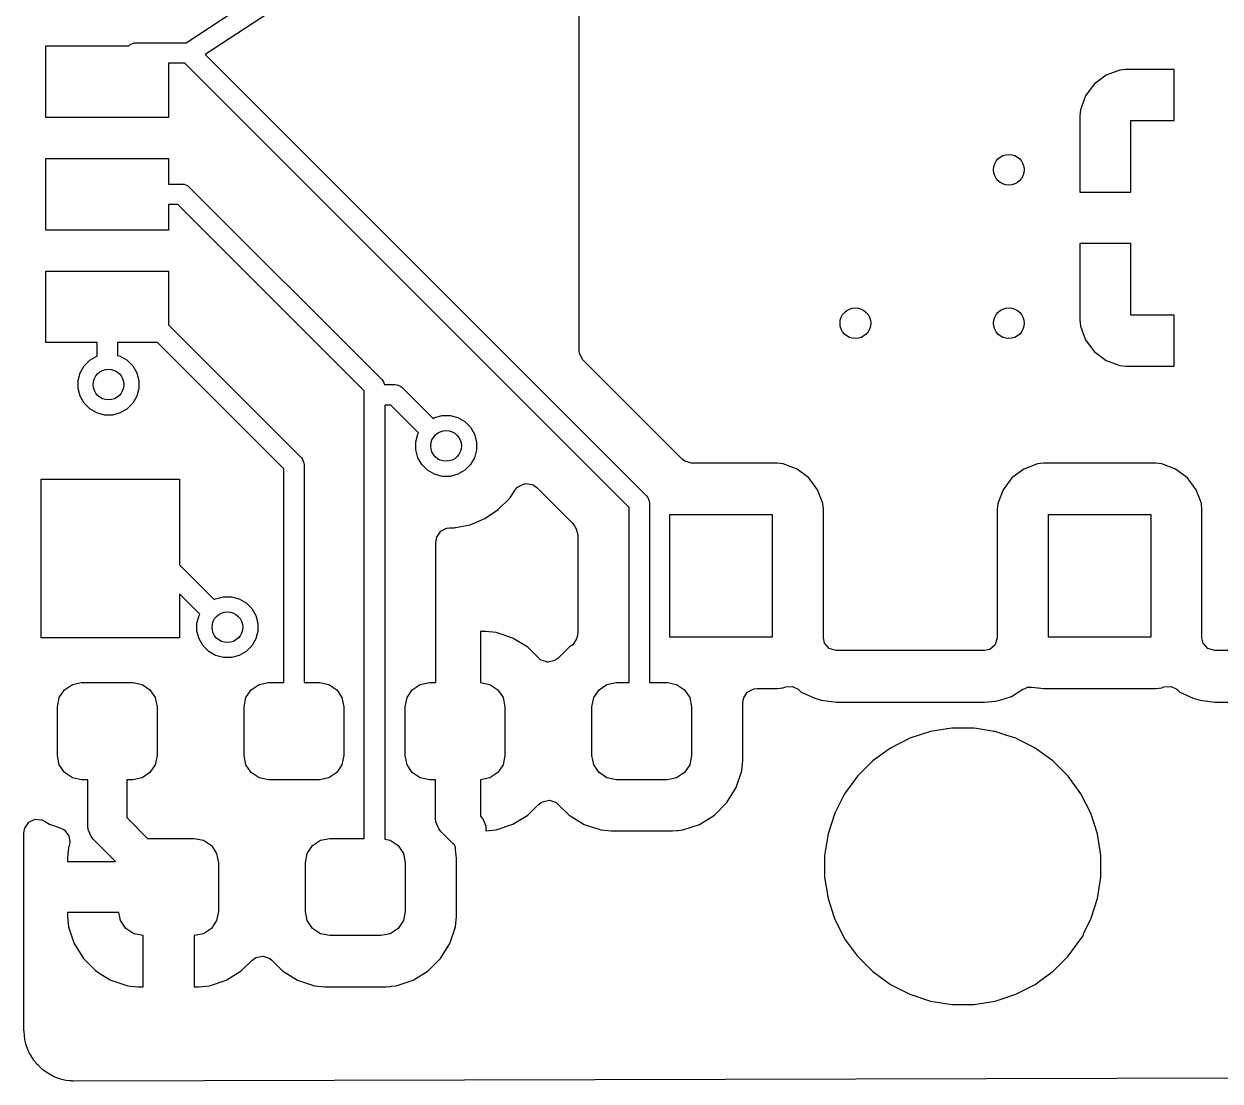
# Model space of a CAD drawing. Header units: millimetres. Extents: x 87.7 to 142.1, y -85.2 to -61.4.
# Drawn here: x 87.67 to 99.36, y -85.21 to -74.87 of the extents above; entities that cross this region are included whole.
import ezdxf

# ---------------------------------------------------------------- set-up
doc = ezdxf.new("R2010")
doc.units = ezdxf.units.MM
doc.layers.add('F.Cu', color=13, linetype='CONTINUOUS', true_color=0xc83434)

msp = doc.modelspace()

# ---------------------------------------------------------------- linework, layer by layer
at = {"layer": 'F.Cu', "linetype": 'CONTINUOUS'}
for p, q in [((93.1, -75.772155), (93.1, -71.797844)), ((89.257702, -75.0588), (90.80141, -74.045106)), ((90.95489, -74.183589), (89.445179, -75.174957)), ((88.749291, -75.060721), (88.7688, -75.0588)), ((88.7688, -75.0588), (89.257702, -75.0588)), ((87.8876, -75.79), (87.8876, -75.09)), ((87.8876, -75.09), (88.696178, -75.09)), ((88.696178, -75.09), (88.698089, -75.088089)), ((88.698089, -75.088089), (88.713243, -75.075653)), ((88.713243, -75.075653), (88.749291, -75.060721)), ((89.445179, -75.174957), (93.758311, -79.48809)), ((89.246178, -75.2588), (89.0876, -75.2588)), ((89.0876, -75.2588), (89.0876, -75.79)), ((93.5876, -79.600221), (89.246178, -75.2588)), ((98.250506, -75.376649), (98.135412, -75.462809)), ((98.250513, -75.376645), (98.250506, -75.376649)), ((98.38522, -75.326403), (98.250513, -75.376645)), ((98.385227, -75.326401), (98.38522, -75.326403)), ((98.444755, -75.32), (98.385227, -75.326401)), ((98.9176, -75.32), (98.444755, -75.32)), ((98.9176, -75.82), (98.9176, -75.32)), ((98.135409, -75.462812), (98.049249, -75.577906)), ((98.135412, -75.462809), (98.135409, -75.462812)), ((98.049245, -75.577913), (97.999003, -75.71262)), ((98.049249, -75.577906), (98.049245, -75.577913)), ((97.999001, -75.712627), (97.9926, -75.772155)), ((97.999003, -75.71262), (97.999001, -75.712627)), ((89.0876, -75.79), (87.8876, -75.79)), ((93.1, -77.767844), (93.1, -75.772155)), ((97.9926, -75.772155), (97.9926, -76.52)), ((98.4926, -76.52), (98.4926, -75.82)), ((98.4926, -75.82), (98.9176, -75.82)), ((87.8876, -76.89), (87.8876, -76.19)), ((87.8876, -76.19), (89.0876, -76.19)), ((89.0876, -76.19), (89.0876, -76.44)), ((89.0876, -76.44), (89.2188, -76.44)), ((89.2188, -76.44), (89.238309, -76.441921)), ((89.238309, -76.441921), (89.274357, -76.456853)), ((89.274357, -76.456853), (89.289511, -76.469289)), ((89.289511, -76.469289), (91.170711, -78.35049)), ((97.9926, -76.52), (98.4926, -76.52)), ((89.177378, -76.64), (89.0876, -76.64)), ((89.0876, -76.64), (89.0876, -76.89)), ((91, -78.462621), (89.177378, -76.64)), ((89.0876, -76.89), (87.8876, -76.89)), ((98.4926, -77.02), (97.9926, -77.02)), ((97.9926, -77.02), (97.9926, -77.767844)), ((98.4926, -77.72), (98.4926, -77.02)), ((87.8876, -77.99), (87.8876, -77.29)), ((87.8876, -77.29), (89.0876, -77.29)), ((89.0876, -77.29), (89.0876, -77.817378)), ((98.9176, -77.72), (98.4926, -77.72)), ((98.9176, -78.22), (98.9176, -77.72)), ((89.0876, -77.817378), (90.38321, -79.112989)), ((93.1, -78.070602), (93.1, -77.767844)), ((97.9926, -77.767844), (97.999001, -77.827372)), ((97.999001, -77.827372), (97.999003, -77.827379)), ((97.999003, -77.827379), (98.049245, -77.962086)), ((98.049245, -77.962086), (98.049249, -77.962093)), ((98.049249, -77.962093), (98.135409, -78.077187)), ((88.3876, -77.99), (87.8876, -77.99)), ((88.3876, -78.122191), (88.3876, -77.99)), ((88.977378, -77.99), (88.5876, -77.99)), ((88.5876, -77.99), (88.5876, -78.115546)), ((90.2125, -79.225121), (88.977378, -77.99)), ((93.102834, -78.09696), (93.1, -78.070602)), ((93.136319, -78.158283), (93.102834, -78.09696)), ((98.135409, -78.077187), (98.135412, -78.07719)), ((98.135412, -78.07719), (98.250506, -78.16335)), ((88.261994, -78.217372), (88.317372, -78.161994)), ((88.317372, -78.161994), (88.385195, -78.122836)), ((88.385195, -78.122836), (88.3876, -78.122191)), ((88.5876, -78.115546), (88.614805, -78.122836)), ((88.614805, -78.122836), (88.682628, -78.161994)), ((88.682628, -78.161994), (88.738006, -78.217372)), ((94.111217, -79.133181), (93.136319, -78.158283)), ((98.250506, -78.16335), (98.250513, -78.163354)), ((98.250513, -78.163354), (98.38522, -78.213596)), ((98.38522, -78.213596), (98.385227, -78.213598)), ((98.385227, -78.213598), (98.444755, -78.219999)), ((88.202567, -78.360842), (88.222836, -78.285195)), ((88.222836, -78.285195), (88.261994, -78.217372)), ((88.738006, -78.217372), (88.777164, -78.285195)), ((88.777164, -78.285195), (88.797433, -78.360842)), ((98.444755, -78.219999), (98.444772, -78.22)), ((98.444772, -78.22), (98.9176, -78.22)), ((88.202567, -78.439158), (88.202567, -78.360842)), ((88.222836, -78.514805), (88.202567, -78.439158)), ((88.797433, -78.439158), (88.777164, -78.514805)), ((88.797433, -78.360842), (88.797433, -78.439158)), ((91.170711, -78.35049), (91.183148, -78.365643)), ((91.183148, -78.365643), (91.197379, -78.4)), ((91.197379, -78.4), (91.3, -78.4)), ((91.3, -78.4), (91.319509, -78.401921)), ((91.319509, -78.401921), (91.355557, -78.416853)), ((91.355557, -78.416853), (91.370711, -78.429289)), ((91.370711, -78.429289), (91.671921, -78.730499)), ((88.261994, -78.582628), (88.222836, -78.514805)), ((88.777164, -78.514805), (88.738006, -78.582628)), ((91, -78.5), (91, -78.462621)), ((91, -82.837), (91, -78.5)), ((88.317372, -78.638006), (88.261994, -78.582628)), ((88.385195, -78.677164), (88.317372, -78.638006)), ((88.460842, -78.697433), (88.385195, -78.677164)), ((88.614805, -78.677164), (88.539158, -78.697433)), ((88.682628, -78.638006), (88.614805, -78.677164)), ((88.738006, -78.582628), (88.682628, -78.638006)), ((91.258578, -78.6), (91.2, -78.6)), ((91.2, -78.6), (91.2, -82.844459)), ((91.530499, -78.871921), (91.258578, -78.6)), ((88.539158, -78.697433), (88.460842, -78.697433)), ((91.671921, -78.730499), (91.685195, -78.722836)), ((91.685195, -78.722836), (91.760842, -78.702567)), ((91.760842, -78.702567), (91.839158, -78.702567)), ((91.839158, -78.702567), (91.914805, -78.722836)), ((91.914805, -78.722836), (91.982628, -78.761994)), ((91.982628, -78.761994), (92.038006, -78.817372)), ((91.502567, -78.960842), (91.522836, -78.885195)), ((91.522836, -78.885195), (91.530499, -78.871921)), ((92.038006, -78.817372), (92.077164, -78.885195)), ((92.077164, -78.885195), (92.097433, -78.960842)), ((91.502567, -79.039158), (91.502567, -78.960842)), ((92.097433, -78.960842), (92.097433, -79.039158)), ((90.38321, -79.112989), (90.395647, -79.128142)), ((90.395647, -79.128142), (90.397734, -79.133181)), ((90.397734, -79.133181), (90.410579, -79.164191)), ((91.522836, -79.114805), (91.502567, -79.039158)), ((91.561994, -79.182628), (91.522836, -79.114805)), ((92.077164, -79.114805), (92.038006, -79.182628)), ((92.097433, -79.039158), (92.077164, -79.114805)), ((94.131859, -79.149815), (94.111217, -79.133181)), ((94.198898, -79.1695), (94.131859, -79.149815)), ((90.2125, -81.313), (90.2125, -79.225121)), ((90.410579, -79.164191), (90.4125, -79.1837)), ((90.4125, -79.1837), (90.4125, -81.313)), ((91.617372, -79.238006), (91.561994, -79.182628)), ((91.685195, -79.277164), (91.617372, -79.238006)), ((91.982628, -79.238006), (91.914805, -79.277164)), ((92.038006, -79.182628), (91.982628, -79.238006)), ((95.035465, -79.1695), (94.198898, -79.1695)), ((95.035473, -79.1695), (95.035465, -79.1695)), ((95.035481, -79.1695), (95.035473, -79.1695)), ((95.035483, -79.169501), (95.035481, -79.1695)), ((95.095083, -79.175908), (95.035483, -79.169501)), ((95.229928, -79.226202), (95.095082, -79.175908)), ((95.095082, -79.175908), (95.095083, -79.175908)), ((95.229935, -79.226206), (95.229928, -79.226202)), ((95.345144, -79.312452), (95.229935, -79.226206)), ((97.445264, -79.226206), (97.330055, -79.312452)), ((97.445271, -79.226202), (97.445264, -79.226206)), ((97.580116, -79.175908), (97.445271, -79.226202)), ((97.639723, -79.169501), (97.580116, -79.175908)), ((97.639729, -79.1695), (97.639723, -79.169501)), ((98.735464, -79.1695), (97.639729, -79.1695)), ((98.735473, -79.1695), (98.735464, -79.1695)), ((98.735481, -79.1695), (98.735473, -79.1695)), ((98.735483, -79.169501), (98.735481, -79.1695)), ((98.795083, -79.175908), (98.735483, -79.169501)), ((98.929928, -79.226202), (98.795082, -79.175908)), ((98.795082, -79.175908), (98.795083, -79.175908)), ((98.929935, -79.226206), (98.929928, -79.226202)), ((99.045144, -79.312452), (98.929935, -79.226206)), ((87.8426, -80.875), (87.8426, -79.325)), ((87.8426, -79.325), (89.1926, -79.325)), ((89.1926, -79.325), (89.1926, -80.161178)), ((91.760842, -79.297433), (91.685195, -79.277164)), ((91.839158, -79.297433), (91.760842, -79.297433)), ((91.914805, -79.277164), (91.839158, -79.297433)), ((92.525957, -79.387827), (92.528989, -79.385294)), ((92.528989, -79.385294), (92.532905, -79.384802)), ((92.532905, -79.384802), (92.573662, -79.367061)), ((92.573662, -79.367061), (92.642628, -79.378235)), ((92.642628, -79.378235), (92.652571, -79.382992)), ((92.652571, -79.382992), (92.68673, -79.407165)), ((95.345147, -79.312455), (95.345144, -79.312452)), ((95.431393, -79.427664), (95.345147, -79.312455)), ((97.330052, -79.312455), (97.243806, -79.427664)), ((97.330055, -79.312452), (97.330052, -79.312455)), ((99.045147, -79.312455), (99.045144, -79.312452)), ((99.131393, -79.427664), (99.045147, -79.312455)), ((92.421789, -79.510289), (92.471425, -79.436004)), ((92.471425, -79.436004), (92.475377, -79.430089)), ((92.475377, -79.430089), (92.498943, -79.403854)), ((92.498943, -79.403854), (92.509603, -79.394946)), ((92.509603, -79.394946), (92.525957, -79.387827)), ((92.68673, -79.407165), (93.038174, -79.758609)), ((93.758311, -79.48809), (93.770748, -79.503243)), ((95.431397, -79.427671), (95.431393, -79.427664)), ((95.462211, -79.510289), (95.431397, -79.427671)), ((97.243802, -79.427671), (97.193508, -79.562517)), ((97.243806, -79.427664), (97.243802, -79.427671)), ((99.131397, -79.427671), (99.131393, -79.427664)), ((99.162211, -79.510289), (99.131397, -79.427671)), ((92.310289, -79.621789), (92.421789, -79.510289)), ((93.5876, -81.313), (93.5876, -79.600221)), ((93.770748, -79.503243), (93.782373, -79.531309)), ((93.782373, -79.531309), (93.785679, -79.539291)), ((93.785679, -79.539291), (93.7876, -79.5588)), ((93.7876, -79.5588), (93.7876, -81.313)), ((95.481691, -79.562517), (95.462211, -79.510289)), ((95.488097, -79.622116), (95.481691, -79.562517)), ((97.193508, -79.562517), (97.187136, -79.621789)), ((99.181691, -79.562517), (99.162211, -79.510289)), ((99.188097, -79.622116), (99.181691, -79.562517)), ((92.033497, -79.769737), (92.179179, -79.709394)), ((92.179179, -79.709394), (92.310289, -79.621789)), ((93.9876, -80.87), (93.9876, -79.67)), ((93.9876, -79.67), (94.9876, -79.67)), ((94.9876, -79.67), (94.9876, -80.87)), ((95.488098, -79.622123), (95.488097, -79.622116)), ((95.488099, -79.622129), (95.488098, -79.622123)), ((95.4881, -80.876), (95.488099, -79.622129)), ((97.187101, -79.622123), (97.1871, -79.622135)), ((97.1871, -79.622135), (97.187101, -80.876)), ((97.187136, -79.621789), (97.187101, -79.622123)), ((97.6876, -80.87), (97.6876, -79.67)), ((97.6876, -79.67), (98.6876, -79.67)), ((98.6876, -79.67), (98.6876, -80.87)), ((99.188098, -79.622123), (99.188097, -79.622116)), ((99.188099, -79.622129), (99.188098, -79.622123)), ((99.1881, -80.876), (99.188099, -79.622129)), ((91.709927, -79.892395), (91.747672, -79.833644)), ((91.747672, -79.833644), (91.749041, -79.832457)), ((91.749041, -79.832457), (91.80392, -79.804977)), ((91.80392, -79.804977), (91.811479, -79.803333)), ((91.811479, -79.803333), (91.837832, -79.8005)), ((91.837832, -79.8005), (91.882964, -79.8005)), ((91.882964, -79.8005), (91.890814, -79.798118)), ((91.890814, -79.798118), (92.033497, -79.769737)), ((93.038174, -79.758609), (93.059323, -79.78686)), ((93.059323, -79.78686), (93.071931, -79.809949)), ((93.071931, -79.809949), (93.0871, -79.869378)), ((91.7005, -79.942329), (91.705523, -79.907393)), ((91.7005, -81.313), (91.7005, -79.942329)), ((91.705523, -79.907393), (91.709927, -79.892395)), ((93.0871, -79.869378), (93.0871, -80.827916)), ((89.1926, -80.161178), (89.533921, -80.502499)), ((89.392499, -80.643921), (89.1926, -80.444021)), ((89.1926, -80.444021), (89.1926, -80.875)), ((89.533921, -80.502499), (89.547195, -80.494836)), ((89.547195, -80.494836), (89.622842, -80.474567)), ((89.622842, -80.474567), (89.701158, -80.474567)), ((89.701158, -80.474567), (89.776805, -80.494836)), ((89.776805, -80.494836), (89.844628, -80.533994)), ((89.844628, -80.533994), (89.900006, -80.589372)), ((89.364567, -80.732842), (89.384836, -80.657195)), ((89.384836, -80.657195), (89.392499, -80.643921)), ((89.900006, -80.589372), (89.939164, -80.657195)), ((89.939164, -80.657195), (89.959433, -80.732842)), ((89.364567, -80.811158), (89.364567, -80.732842)), ((89.959433, -80.732842), (89.959433, -80.811158)), ((89.1926, -80.875), (87.8426, -80.875)), ((89.384836, -80.886805), (89.364567, -80.811158)), ((89.423994, -80.954628), (89.384836, -80.886805)), ((89.939164, -80.886805), (89.900006, -80.954628)), ((89.959433, -80.811158), (89.939164, -80.886805)), ((92.186654, -80.813), (92.1375, -80.813)), ((92.1375, -80.813), (92.1375, -81.313)), ((92.186659, -80.813), (92.186654, -80.813)), ((92.28765, -80.823318), (92.186659, -80.813)), ((92.451295, -80.877543), (92.28765, -80.823318)), ((92.451309, -80.87755), (92.451295, -80.877543)), ((92.451311, -80.877551), (92.451309, -80.87755)), ((92.472084, -80.890364), (92.451311, -80.877551)), ((92.598018, -80.968041), (92.472084, -80.890364)), ((93.075682, -80.884628), (93.037906, -80.943405)), ((93.082076, -80.862854), (93.075682, -80.884628)), ((93.0871, -80.827916), (93.082076, -80.862854)), ((94.9876, -80.87), (93.9876, -80.87)), ((95.499306, -80.927511), (95.4881, -80.876)), ((97.187101, -80.876), (97.167416, -80.943039)), ((98.6876, -80.87), (97.6876, -80.87)), ((99.199306, -80.927511), (99.1881, -80.876)), ((89.479372, -81.010006), (89.423994, -80.954628)), ((89.547195, -81.049164), (89.479372, -81.010006)), ((89.844628, -81.010006), (89.776805, -81.049164)), ((89.900006, -80.954628), (89.844628, -81.010006)), ((92.598031, -80.96805), (92.598018, -80.968041)), ((92.598034, -80.968052), (92.598031, -80.96805)), ((92.598038, -80.968055), (92.598034, -80.968052)), ((92.702542, -81.072559), (92.598038, -80.968055)), ((93.001647, -80.967662), (92.89818, -81.071127)), ((93.001652, -80.967658), (93.001647, -80.967662)), ((93.021807, -80.955226), (93.001652, -80.967658)), ((93.037906, -80.943405), (93.021807, -80.955226)), ((95.545061, -80.980315), (95.499306, -80.927511)), ((95.6121, -81), (95.545061, -80.980315)), ((97.063101, -81), (95.6121, -81)), ((97.114613, -80.988794), (97.063101, -81)), ((97.167416, -80.943039), (97.114613, -80.988794)), ((99.245061, -80.980315), (99.199306, -80.927511)), ((99.3121, -81), (99.245061, -80.980315)), ((99.817712, -81), (99.3121, -81)), ((89.622842, -81.069433), (89.547195, -81.049164)), ((89.701158, -81.069433), (89.622842, -81.069433)), ((89.776805, -81.049164), (89.701158, -81.069433)), ((92.723176, -81.089187), (92.702542, -81.072559)), ((92.729688, -81.093372), (92.723176, -81.089187)), ((92.774645, -81.108338), (92.729688, -81.093372)), ((92.783933, -81.112316), (92.774645, -81.108338)), ((92.785702, -81.112018), (92.783933, -81.112316)), ((92.787863, -81.112738), (92.785702, -81.112018)), ((92.789775, -81.112875), (92.787863, -81.112738)), ((92.789777, -81.112839), (92.789775, -81.112875)), ((92.798662, -81.113194), (92.789777, -81.112839)), ((92.798663, -81.113194), (92.798662, -81.113194)), ((92.852836, -81.100734), (92.798663, -81.113194)), ((92.864673, -81.094985), (92.852836, -81.100734)), ((92.893903, -81.075205), (92.864673, -81.094985)), ((92.895015, -81.07338), (92.893903, -81.075205)), ((92.89818, -81.071127), (92.895015, -81.07338)), ((88.069562, -81.382562), (88.146613, -81.331079)), ((88.146613, -81.331079), (88.2375, -81.313)), ((88.2375, -81.313), (88.7375, -81.313)), ((88.7375, -81.313), (88.828387, -81.331079)), ((88.828387, -81.331079), (88.905438, -81.382562)), ((89.894562, -81.382562), (89.971613, -81.331079)), ((89.971613, -81.331079), (90.0625, -81.313)), ((90.0625, -81.313), (90.2125, -81.313)), ((90.4125, -81.313), (90.5625, -81.313)), ((90.5625, -81.313), (90.653387, -81.331079)), ((90.653387, -81.331079), (90.730438, -81.382562)), ((91.469562, -81.382562), (91.546613, -81.331079)), ((91.546613, -81.331079), (91.6375, -81.313)), ((91.6375, -81.313), (91.7005, -81.313)), ((92.1375, -81.313), (92.228387, -81.331079)), ((92.228387, -81.331079), (92.305438, -81.382562)), ((93.294562, -81.382562), (93.371613, -81.331079)), ((93.371613, -81.331079), (93.4625, -81.313)), ((93.4625, -81.313), (93.5876, -81.313)), ((93.7876, -81.313), (93.9625, -81.313)), ((93.9625, -81.313), (94.053387, -81.331079)), ((94.053387, -81.331079), (94.130438, -81.382562)), ((94.809815, -81.374042), (94.839245, -81.370499)), ((94.839245, -81.370499), (95.035471, -81.370499)), ((95.035471, -81.370499), (95.035472, -81.370499)), ((95.035472, -81.370499), (95.095083, -81.364091)), ((95.095083, -81.364091), (95.116202, -81.356213)), ((95.116202, -81.356213), (95.185892, -81.35123)), ((95.185892, -81.35123), (95.240737, -81.378682)), ((97.437082, -81.376327), (97.46038, -81.369486)), ((97.46038, -81.369486), (97.482089, -81.358616)), ((97.482089, -81.358616), (97.499529, -81.357991)), ((97.499529, -81.357991), (97.50412, -81.356643)), ((97.50412, -81.356643), (97.51736, -81.357352)), ((97.51736, -81.357352), (97.517362, -81.357352)), ((97.517362, -81.357352), (97.529132, -81.358616)), ((97.529132, -81.358616), (97.580114, -81.36409)), ((97.580114, -81.36409), (97.580117, -81.364091)), ((97.580117, -81.364091), (97.580116, -81.364091)), ((97.580116, -81.364091), (97.587044, -81.364835)), ((97.587044, -81.364835), (97.587045, -81.364835)), ((97.587045, -81.364835), (97.587051, -81.364837)), ((97.587051, -81.364837), (97.587057, -81.364836)), ((97.587057, -81.364836), (97.639727, -81.3705)), ((97.639727, -81.3705), (98.735472, -81.370499)), ((98.735472, -81.370499), (98.795083, -81.364091)), ((98.795083, -81.364091), (98.816202, -81.356213)), ((98.816202, -81.356213), (98.885892, -81.35123)), ((98.885892, -81.35123), (98.940737, -81.378682)), ((88, -81.5505), (88.018079, -81.459613)), ((88.018079, -81.459613), (88.069562, -81.382562)), ((88.905438, -81.382562), (88.956921, -81.459613)), ((88.956921, -81.459613), (88.975, -81.5505)), ((89.825, -81.5505), (89.843079, -81.459613)), ((89.843079, -81.459613), (89.894562, -81.382562)), ((90.730438, -81.382562), (90.781921, -81.459613)), ((90.781921, -81.459613), (90.8, -81.5505)), ((91.4, -81.5505), (91.418079, -81.459613)), ((91.418079, -81.459613), (91.469562, -81.382562)), ((92.305438, -81.382562), (92.356921, -81.459613)), ((92.356921, -81.459613), (92.375, -81.5505)), ((93.225, -81.5505), (93.243079, -81.459613)), ((93.243079, -81.459613), (93.294562, -81.382562)), ((94.130438, -81.382562), (94.181921, -81.459613)), ((94.181921, -81.459613), (94.2, -81.5505)), ((94.700499, -81.515321), (94.703897, -81.486492)), ((94.703897, -81.486492), (94.706032, -81.477562)), ((94.706032, -81.477562), (94.708253, -81.468269)), ((94.708253, -81.468269), (94.742983, -81.407646)), ((94.742983, -81.407646), (94.743324, -81.40732)), ((94.743324, -81.40732), (94.799513, -81.376559)), ((94.799513, -81.376559), (94.800459, -81.376328)), ((94.800459, -81.376328), (94.801972, -81.375958)), ((94.801972, -81.375958), (94.809815, -81.374042)), ((95.240737, -81.378682), (95.271764, -81.405567)), ((95.271764, -81.405567), (95.271768, -81.405569)), ((95.271768, -81.405569), (95.366636, -81.448895)), ((95.366636, -81.448895), (95.402641, -81.465338)), ((95.402641, -81.465338), (95.46968, -81.485023)), ((95.46968, -81.485023), (95.469684, -81.485024)), ((95.469684, -81.485024), (95.6121, -81.5055)), ((97.170555, -81.493947), (97.222067, -81.482741)), ((97.222067, -81.482741), (97.265545, -81.46827)), ((97.265545, -81.46827), (97.324606, -81.448613)), ((97.324606, -81.448613), (97.324608, -81.448611)), ((97.324608, -81.448611), (97.32461, -81.448611)), ((97.32461, -81.448611), (97.437082, -81.376327)), ((98.940737, -81.378682), (98.971764, -81.405567)), ((98.971764, -81.405567), (98.971768, -81.405569)), ((98.971768, -81.405569), (99.066636, -81.448895)), ((99.066636, -81.448895), (99.102641, -81.465338)), ((99.102641, -81.465338), (99.16968, -81.485023)), ((99.16968, -81.485023), (99.169684, -81.485024)), ((99.169684, -81.485024), (99.3121, -81.5055)), ((88, -82.0255), (88, -81.5505)), ((88.975, -81.5505), (88.975, -82.0255)), ((89.825, -82.0255), (89.825, -81.5505)), ((90.8, -81.5505), (90.8, -82.0255)), ((91.4, -82.0255), (91.4, -81.5505)), ((92.375, -81.5505), (92.375, -82.0255)), ((93.225, -82.0255), (93.225, -81.5505)), ((94.2, -81.5505), (94.2, -82.0255)), ((94.7005, -82.074677), (94.700499, -81.515321)), ((95.6121, -81.5055), (97.063092, -81.5055)), ((97.063092, -81.5055), (97.063101, -81.5055)), ((97.063101, -81.5055), (97.170555, -81.493947)), ((99.3121, -81.5055), (99.312103, -81.5055)), ((99.312103, -81.5055), (99.817712, -81.5055)), ((96.533963, -81.791552), (96.331782, -81.857245)), ((96.657854, -81.771929), (96.533963, -81.791552)), ((96.695242, -81.766008), (96.657854, -81.771929)), ((96.704976, -81.764466), (96.695242, -81.766008)), ((96.743909, -81.7583), (96.704976, -81.764466)), ((96.743913, -81.7583), (96.743909, -81.7583)), ((96.956487, -81.7583), (96.743913, -81.7583)), ((96.95649, -81.7583), (96.956487, -81.7583)), ((96.985689, -81.762924), (96.95649, -81.7583)), ((97.005157, -81.766008), (96.985689, -81.762924)), ((97.156799, -81.790026), (97.005157, -81.766008)), ((97.161562, -81.7904), (97.156799, -81.790026)), ((97.170752, -81.79257), (97.161562, -81.7904)), ((97.175274, -81.794423), (97.170752, -81.79257)), ((97.27175, -81.82577), (97.175274, -81.794423)), ((97.368612, -81.857243), (97.27175, -81.82577)), ((96.142382, -81.953749), (95.97041, -82.078692)), ((96.331782, -81.857245), (96.142382, -81.953749)), ((97.368613, -81.857243), (97.368612, -81.857243)), ((97.368614, -81.857244), (97.368613, -81.857243)), ((97.39044, -81.868365), (97.368614, -81.857244)), ((97.390445, -81.868367), (97.39044, -81.868365)), ((97.515918, -81.932299), (97.390445, -81.868367)), ((97.55802, -81.953751), (97.515918, -81.932299)), ((97.729986, -82.07869), (97.55802, -81.953751)), ((88.018079, -82.116387), (88, -82.0255)), ((88.975, -82.0255), (88.956921, -82.116387)), ((89.843079, -82.116387), (89.825, -82.0255)), ((90.8, -82.0255), (90.781921, -82.116387)), ((91.418079, -82.116387), (91.4, -82.0255)), ((92.375, -82.0255), (92.356921, -82.116387)), ((93.243079, -82.116387), (93.225, -82.0255)), ((94.2, -82.0255), (94.181921, -82.116387)), ((94.690174, -82.175753), (94.7005, -82.074677)), ((88.069562, -82.193438), (88.018079, -82.116387)), ((88.956921, -82.116387), (88.905438, -82.193438)), ((89.894562, -82.193438), (89.843079, -82.116387)), ((90.781921, -82.116387), (90.730438, -82.193438)), ((91.469562, -82.193438), (91.418079, -82.116387)), ((92.356921, -82.116387), (92.305438, -82.193438)), ((93.294562, -82.193438), (93.243079, -82.116387)), ((94.181921, -82.116387), (94.130438, -82.193438)), ((94.635908, -82.339516), (94.690174, -82.175753)), ((95.97041, -82.078692), (95.820092, -82.22901)), ((97.729988, -82.078692), (97.729986, -82.07869)), ((97.880312, -82.229016), (97.729988, -82.078692)), ((88.146613, -82.244921), (88.069562, -82.193438)), ((88.2375, -82.263), (88.146613, -82.244921)), ((88.297, -82.263), (88.2375, -82.263)), ((88.297, -82.712), (88.297, -82.263)), ((88.7375, -82.263), (88.678, -82.263)), ((88.678, -82.263), (88.678, -82.633092)), ((88.828387, -82.244921), (88.7375, -82.263)), ((88.905438, -82.193438), (88.828387, -82.244921)), ((89.971613, -82.244921), (89.894562, -82.193438)), ((90.0625, -82.263), (89.971613, -82.244921)), ((90.5625, -82.263), (90.0625, -82.263)), ((90.653387, -82.244921), (90.5625, -82.263)), ((90.730438, -82.193438), (90.653387, -82.244921)), ((91.546613, -82.244921), (91.469562, -82.193438)), ((91.6375, -82.263), (91.546613, -82.244921)), ((91.697, -82.263), (91.6375, -82.263)), ((91.697, -82.6375), (91.697, -82.263)), ((92.228387, -82.244921), (92.1375, -82.263)), ((92.1375, -82.263), (92.1375, -82.618702)), ((92.305438, -82.193438), (92.228387, -82.244921)), ((93.371613, -82.244921), (93.294562, -82.193438)), ((93.4625, -82.263), (93.371613, -82.244921)), ((93.9625, -82.263), (93.4625, -82.263)), ((94.053387, -82.244921), (93.9625, -82.263)), ((94.130438, -82.193438), (94.053387, -82.244921)), ((95.82009, -82.229013), (95.739805, -82.339518)), ((95.820092, -82.22901), (95.82009, -82.229013)), ((98.0049, -82.400499), (97.880312, -82.229016)), ((94.54534, -82.48635), (94.635908, -82.339516)), ((95.695149, -82.400982), (95.598645, -82.590382)), ((95.739805, -82.339518), (95.695149, -82.400982)), ((98.004902, -82.400503), (98.0049, -82.400499)), ((98.005248, -82.400979), (98.004902, -82.400503)), ((98.005249, -82.400981), (98.005248, -82.400979)), ((98.005251, -82.400984), (98.005249, -82.400981)), ((98.101757, -82.590388), (98.005251, -82.400984)), ((92.598033, -82.607948), (92.699362, -82.506618)), ((92.699362, -82.506618), (92.727609, -82.485473)), ((92.727609, -82.485473), (92.741333, -82.477979)), ((92.741333, -82.477979), (92.809591, -82.463128)), ((92.809591, -82.463128), (92.811401, -82.463257)), ((92.811401, -82.463257), (92.869601, -82.482625)), ((92.869601, -82.482625), (92.876114, -82.486811)), ((92.876114, -82.486811), (92.896754, -82.503444)), ((92.896754, -82.503444), (93.00165, -82.60834)), ((94.42335, -82.60834), (94.54534, -82.48635)), ((87.720006, -82.67698), (87.783558, -82.647955)), ((87.783558, -82.647955), (87.784233, -82.647858)), ((87.784233, -82.647858), (87.844137, -82.654023)), ((87.844137, -82.654023), (87.85042, -82.656301)), ((87.85042, -82.656301), (87.873251, -82.667337)), ((88.678, -82.633092), (88.881908, -82.837)), ((91.70066, -82.674665), (91.697, -82.6375)), ((92.1375, -82.618702), (92.158395, -82.644164)), ((92.158395, -82.644164), (92.18684, -82.712835)), ((92.451311, -82.698448), (92.598033, -82.607948)), ((93.00165, -82.60834), (93.148484, -82.698908)), ((94.276516, -82.698908), (94.42335, -82.60834)), ((95.598645, -82.590382), (95.532952, -82.792563)), ((98.167446, -82.792557), (98.101757, -82.590388)), ((87.6733, -82.784009), (87.678322, -82.749076)), ((87.678322, -82.749076), (87.682233, -82.735757)), ((87.682233, -82.735757), (87.720006, -82.67698)), ((87.873251, -82.667337), (87.923678, -82.698441)), ((87.923678, -82.698441), (87.923693, -82.69845)), ((87.923693, -82.69845), (87.923699, -82.698453)), ((87.923699, -82.698453), (87.971091, -82.714157)), ((87.971091, -82.714157), (88.024671, -82.731912)), ((88.024671, -82.731912), (88.056253, -82.747668)), ((88.056253, -82.747668), (88.069105, -82.756566)), ((88.069105, -82.756566), (88.113018, -82.810911)), ((88.30066, -82.749165), (88.297, -82.712)), ((88.329105, -82.817836), (88.30066, -82.749165)), ((91.729105, -82.743336), (91.70066, -82.674665)), ((91.752796, -82.772204), (91.729105, -82.743336)), ((91.865296, -82.884704), (91.752796, -82.772204)), ((92.18684, -82.712835), (92.18684, -82.762978)), ((92.18684, -82.762978), (92.287652, -82.75268)), ((92.287652, -82.75268), (92.4513, -82.698453)), ((92.4513, -82.698453), (92.451311, -82.698448)), ((93.148484, -82.698908), (93.312247, -82.753174)), ((93.312247, -82.753174), (93.413323, -82.7635)), ((93.413323, -82.7635), (94.011676, -82.763499)), ((94.011676, -82.763499), (94.011684, -82.763498)), ((94.011684, -82.763498), (94.011687, -82.763498)), ((94.011687, -82.763498), (94.011695, -82.763497)), ((94.011695, -82.763497), (94.011985, -82.763479)), ((94.011985, -82.763479), (94.013001, -82.763363)), ((94.013001, -82.763363), (94.057342, -82.758833)), ((94.057342, -82.758833), (94.067031, -82.757844)), ((94.067031, -82.757843), (94.112753, -82.753174)), ((94.067031, -82.757844), (94.067031, -82.757843)), ((94.112753, -82.753174), (94.276516, -82.698908)), ((87.6733, -83.598663), (87.6733, -82.784009)), ((88.113018, -82.810911), (88.113022, -82.810921)), ((88.113022, -82.810921), (88.113717, -82.812593)), ((88.113717, -82.812593), (88.122523, -82.873271)), ((88.121707, -82.880962), (88.116106, -82.906878)), ((88.122523, -82.873271), (88.121707, -82.880962)), ((88.352796, -82.846704), (88.329105, -82.817836)), ((88.568092, -83.062), (88.352796, -82.846704)), ((88.881908, -82.837), (89.3375, -82.837)), ((89.3375, -82.837), (89.428387, -82.855079)), ((89.428387, -82.855079), (89.505438, -82.906562)), ((90.494562, -82.906562), (90.571613, -82.855079)), ((90.571613, -82.855079), (90.6625, -82.837)), ((90.6625, -82.837), (91, -82.837)), ((91.2, -82.844459), (91.253387, -82.855079)), ((91.253387, -82.855079), (91.330438, -82.906562)), ((91.881468, -82.897976), (91.865296, -82.884704)), ((95.532952, -82.792563), (95.509092, -82.943212)), ((98.2007, -83.002513), (98.167446, -82.792557)), ((88.110319, -82.924345), (88.1, -83.025339)), ((88.11032, -82.92434), (88.110319, -82.924345)), ((88.116106, -82.906878), (88.11032, -82.92434)), ((89.505438, -82.906562), (89.556921, -82.983613)), ((89.556921, -82.983613), (89.575, -83.0745)), ((90.425, -83.0745), (90.443079, -82.983613)), ((90.443079, -82.983613), (90.494562, -82.906562)), ((91.330438, -82.906562), (91.381921, -82.983613)), ((91.381921, -82.983613), (91.4, -83.0745)), ((91.890174, -82.924247), (91.881468, -82.897976)), ((91.892111, -82.943209), (91.890174, -82.924247)), ((91.892111, -82.94321), (91.892111, -82.943209)), ((91.898169, -83.002509), (91.892111, -82.94321)), ((91.898959, -83.010239), (91.898169, -83.002509)), ((95.509092, -82.943213), (95.4997, -83.002509)), ((95.4997, -83.002509), (95.4997, -83.215086)), ((95.509092, -82.943212), (95.509092, -82.943213)), ((98.2007, -83.215087), (98.2007, -83.002513)), ((88.1, -83.025339), (88.1, -83.025345)), ((88.1, -83.025345), (88.1, -83.062)), ((88.1, -83.062), (88.568092, -83.062)), ((89.575, -83.0745), (89.575, -83.5495)), ((90.425, -83.5495), (90.425, -83.0745)), ((91.4, -83.0745), (91.4, -83.5495)), ((91.900405, -83.024398), (91.898959, -83.010239)), ((91.900405, -83.024404), (91.900405, -83.024398)), ((91.900499, -83.025324), (91.900405, -83.024404)), ((91.9005, -83.598677), (91.900499, -83.025324)), ((95.4997, -83.215086), (95.532954, -83.425044)), ((98.167446, -83.425043), (98.2007, -83.215087)), ((95.532954, -83.425044), (95.532954, -83.425047)), ((95.532954, -83.425047), (95.58937, -83.598675)), ((98.101757, -83.627212), (98.167446, -83.425043)), ((88.602486, -83.562), (88.100001, -83.562)), ((88.100001, -83.562), (88.100001, -83.598663)), ((88.618079, -83.640387), (88.602486, -83.562)), ((89.575, -83.5495), (89.556921, -83.640387)), ((90.443079, -83.640387), (90.425, -83.5495)), ((91.4, -83.5495), (91.381921, -83.640387)), ((87.6733, -84.701728), (87.6733, -83.598663)), ((88.100001, -83.598663), (88.110319, -83.699653)), ((88.110319, -83.699653), (88.149076, -83.816613)), ((88.669562, -83.717438), (88.618079, -83.640387)), ((89.556921, -83.640387), (89.505438, -83.717438)), ((90.494562, -83.717438), (90.443079, -83.640387)), ((91.381921, -83.640387), (91.330438, -83.717438)), ((91.835908, -83.863516), (91.890174, -83.699753)), ((91.890174, -83.699753), (91.9005, -83.598677)), ((95.58937, -83.598675), (95.598642, -83.627211)), ((95.598642, -83.627211), (95.695147, -83.816613)), ((98.03393, -83.760329), (98.101757, -83.627212)), ((88.149076, -83.816613), (88.164546, -83.8633)), ((88.746613, -83.768921), (88.669562, -83.717438)), ((88.8375, -83.787), (88.746613, -83.768921)), ((88.8375, -84.286998), (88.8375, -83.787)), ((89.428387, -83.768921), (89.3375, -83.787)), ((89.3375, -83.787), (89.3375, -84.286999)), ((89.505438, -83.717438), (89.428387, -83.768921)), ((90.571613, -83.768921), (90.494562, -83.717438)), ((90.6625, -83.787), (90.571613, -83.768921)), ((91.1625, -83.787), (90.6625, -83.787)), ((91.253387, -83.768921), (91.1625, -83.787)), ((91.330438, -83.717438), (91.253387, -83.768921)), ((95.695147, -83.816613), (95.695151, -83.81662)), ((95.695151, -83.81662), (95.82009, -83.988586)), ((97.880309, -83.988586), (98.005248, -83.81662)), ((98.005247, -83.81662), (98.005251, -83.816616)), ((98.005248, -83.81662), (98.005247, -83.81662)), ((98.005251, -83.816616), (98.005253, -83.81661)), ((98.005253, -83.81661), (98.025645, -83.788544)), ((98.025645, -83.788544), (98.03393, -83.760329)), ((88.164546, -83.8633), (88.164551, -83.863311)), ((88.164551, -83.863311), (88.164679, -83.863518)), ((88.164679, -83.863518), (88.255041, -84.010018)), ((91.74534, -84.01035), (91.835908, -83.863516)), ((88.255041, -84.010018), (88.255048, -84.010028)), ((88.255048, -84.010028), (88.255052, -84.010034)), ((88.255052, -84.010034), (88.255055, -84.010038)), ((88.255055, -84.010038), (88.255057, -84.01004)), ((88.255057, -84.01004), (88.255059, -84.010043)), ((88.255059, -84.010043), (88.376955, -84.131939)), ((89.798033, -84.131948), (89.899362, -84.030618)), ((89.899362, -84.030618), (89.927609, -84.009473)), ((89.927609, -84.009473), (89.941333, -84.001979)), ((89.941333, -84.001979), (90.009591, -83.987128)), ((90.009591, -83.987128), (90.011401, -83.987257)), ((90.011401, -83.987257), (90.069601, -84.006625)), ((90.069601, -84.006625), (90.076114, -84.010811)), ((90.076114, -84.010811), (90.096754, -84.027444)), ((90.096754, -84.027444), (90.20165, -84.13234)), ((91.62335, -84.13234), (91.74534, -84.01035)), ((95.82009, -83.988586), (95.820092, -83.988588)), ((95.820092, -83.988588), (95.970416, -84.138912)), ((97.730805, -84.13809), (97.880304, -83.988592)), ((97.880304, -83.988592), (97.880306, -83.988588)), ((97.880306, -83.988588), (97.880309, -83.988586)), ((88.376955, -84.131939), (88.376958, -84.131941)), ((88.376958, -84.131941), (88.376961, -84.131944)), ((88.376961, -84.131944), (88.376965, -84.131947)), ((88.376965, -84.131947), (88.376973, -84.131952)), ((88.376973, -84.131952), (88.37698, -84.131957)), ((88.37698, -84.131957), (88.442349, -84.172277)), ((88.442349, -84.172277), (88.523688, -84.222448)), ((89.651311, -84.222448), (89.798033, -84.131948)), ((90.20165, -84.13234), (90.348484, -84.222908)), ((91.476516, -84.222908), (91.62335, -84.13234)), ((95.970416, -84.138912), (96.142369, -84.263842)), ((97.614371, -84.222907), (97.729986, -84.138909)), ((97.729986, -84.138909), (97.729988, -84.138906)), ((97.729988, -84.138906), (97.729992, -84.138904)), ((97.729992, -84.138904), (97.729998, -84.138897)), ((97.729998, -84.138897), (97.730048, -84.138862)), ((97.730048, -84.138862), (97.730805, -84.13809)), ((88.523688, -84.222448), (88.523699, -84.222453)), ((88.523699, -84.222453), (88.687347, -84.27668)), ((88.687347, -84.27668), (88.788351, -84.286999)), ((88.788351, -84.286999), (88.837499, -84.286998)), ((88.837499, -84.286998), (88.8375, -84.286998)), ((89.3375, -84.286999), (89.386628, -84.286999)), ((89.386628, -84.286999), (89.38664, -84.286999)), ((89.38664, -84.286999), (89.386654, -84.286998)), ((89.386654, -84.286998), (89.487652, -84.27668)), ((89.487652, -84.27668), (89.6513, -84.222453)), ((89.6513, -84.222453), (89.651311, -84.222448)), ((90.348484, -84.222908), (90.512247, -84.277174)), ((90.512247, -84.277174), (90.613323, -84.2875)), ((90.613323, -84.2875), (91.211676, -84.287499)), ((91.211676, -84.287499), (91.211684, -84.287498)), ((91.211684, -84.287498), (91.211687, -84.287498)), ((91.211687, -84.287498), (91.211695, -84.287497)), ((91.211695, -84.287497), (91.211985, -84.287479)), ((91.211985, -84.287479), (91.213001, -84.287363)), ((91.213001, -84.287363), (91.257342, -84.282833)), ((91.257342, -84.282833), (91.267031, -84.281844)), ((91.267031, -84.281843), (91.312753, -84.277174)), ((91.267031, -84.281844), (91.267031, -84.281843)), ((91.312753, -84.277174), (91.476516, -84.222908)), ((96.142369, -84.263842), (96.142377, -84.263847)), ((96.142377, -84.263847), (96.142379, -84.263848)), ((96.142379, -84.263848), (96.142381, -84.263849)), ((96.142381, -84.263849), (96.142382, -84.26385)), ((96.142382, -84.26385), (96.1424, -84.26386)), ((96.1424, -84.26386), (96.142642, -84.263982)), ((96.142642, -84.263982), (96.331788, -84.360357)), ((97.368612, -84.360357), (97.558016, -84.263851)), ((97.558016, -84.263851), (97.614371, -84.222907)), ((96.331788, -84.360357), (96.533957, -84.426046)), ((97.166443, -84.426046), (97.368612, -84.360357)), ((96.533957, -84.426046), (96.743913, -84.4593)), ((96.743913, -84.4593), (96.743914, -84.4593)), ((96.743914, -84.4593), (96.956486, -84.4593)), ((96.956486, -84.4593), (96.956487, -84.4593)), ((96.956487, -84.4593), (97.166443, -84.426046)), ((87.673494, -84.708669), (87.6733, -84.701728)), ((87.673887, -84.715643), (87.673494, -84.708669)), ((87.674468, -84.722534), (87.673887, -84.715643)), ((87.683513, -84.802687), (87.674468, -84.722534)), ((87.68585, -84.816411), (87.683513, -84.802687)), ((87.688938, -84.829916), (87.68585, -84.816411)), ((87.692796, -84.843286), (87.688938, -84.829916)), ((87.715992, -84.909459), (87.692796, -84.843286)), ((87.721327, -84.922314), (87.715992, -84.909459)), ((87.727351, -84.9348), (87.721327, -84.922314)), ((87.734092, -84.946974), (87.727351, -84.9348)), ((87.753304, -84.977488), (87.734092, -84.946974)), ((87.77068, -85.005086), (87.753304, -84.977488)), ((87.771443, -85.006298), (87.77068, -85.005086)), ((87.779507, -85.01764), (87.771443, -85.006298)), ((87.788176, -85.028485), (87.779507, -85.01764)), ((87.797463, -85.038852), (87.788176, -85.028485)), ((87.812017, -85.053369), (87.797463, -85.038852)), ((87.841377, -85.082654), (87.812017, -85.053369)), ((87.847096, -85.088358), (87.841377, -85.082654)), ((87.85749, -85.097621), (87.847096, -85.088358)), ((87.866282, -85.104612), (87.85749, -85.097621)), ((87.868338, -85.106247), (87.866282, -85.104612)), ((87.879711, -85.11429), (87.868338, -85.106247)), ((87.939133, -85.15149), (87.879711, -85.11429)), ((87.951334, -85.158206), (87.939133, -85.15149)), ((87.963833, -85.164197), (87.951334, -85.158206)), ((87.976713, -85.169502), (87.963833, -85.164197)), ((88.042919, -85.192518), (87.976713, -85.169502)), ((88.056305, -85.196344), (88.042919, -85.192518)), ((88.06983, -85.1994), (88.056305, -85.196344)), ((88.083567, -85.201702), (88.06983, -85.1994)), ((88.12167, -85.205903), (88.083567, -85.201702)), ((88.121672, -85.205903), (88.12167, -85.205903)), ((88.136259, -85.207511), (88.121672, -85.205903)), ((88.143184, -85.208079), (88.136259, -85.207511)), ((88.150135, -85.208453), (88.143184, -85.208079)), ((88.157116, -85.208632), (88.150135, -85.208453)), ((99.85382, -85.178528), (88.157116, -85.208632))]:
    msp.add_line(p, q, dxfattribs=at)
at = {"layer": 'F.Cu'}
for centre in [(97.3, -76.3), (95.8, -77.8), (97.3, -77.8), (88.5, -78.4), (91.8, -79), (89.662, -80.772)]:
    msp.add_circle(centre, 0.15, dxfattribs=at)

doc.saveas('drawing.dxf')
